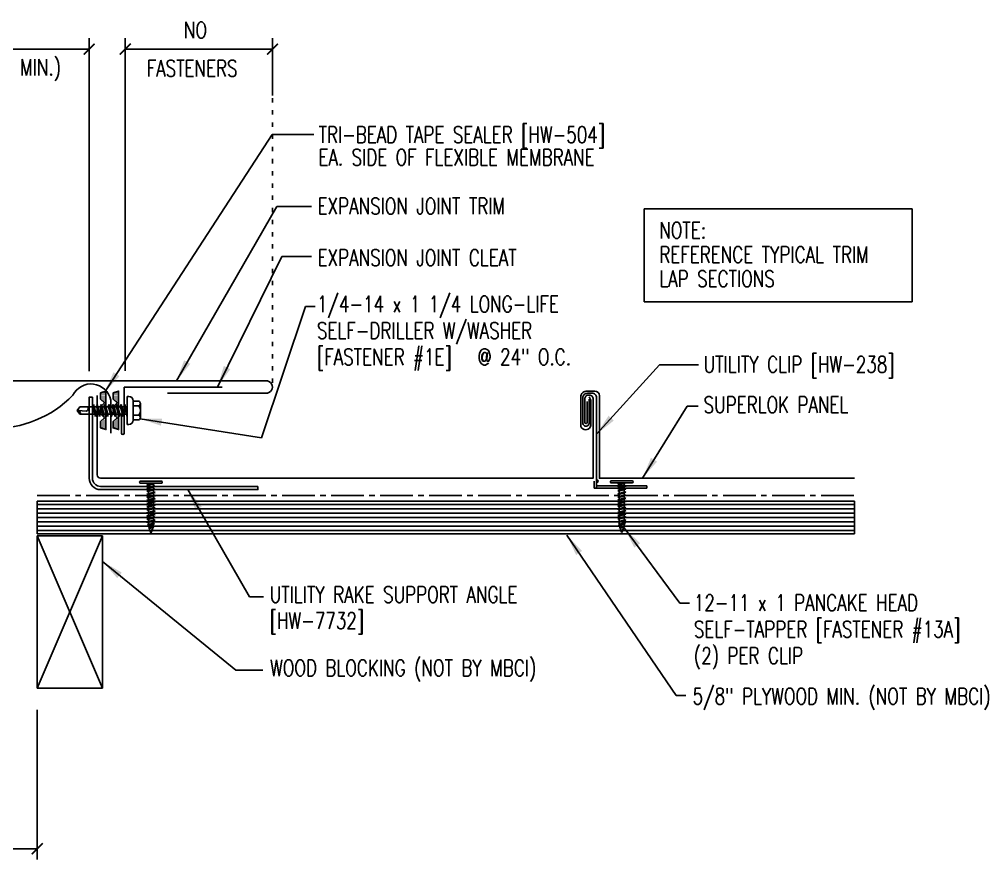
# Model space of a CAD drawing. Header units: inches. Extents: x 2.9 to 43.9, y 17.1 to 36.4.
# Drawn here: x 21.69 to 43.95, y 17.11 to 36.41 of the extents above; entities that cross this region are included whole.
import ezdxf

# ---------------------------------------------------------------- set-up
doc = ezdxf.new("R2010")
doc.units = ezdxf.units.IN
doc.header["$MEASUREMENT"] = 0
doc.linetypes.add('ACAD_ISO07W100', pattern=[3, 0, -3])
doc.linetypes.add('CENTER2', pattern=[1.125, 0.75, -0.125, 0.125, -0.125])
for name, color, linetype in [('BARRIER', 253, 'CENTER2'), ('clip', 5, 'Continuous'), ('DIM', 2, 'Continuous'), ('FASTENER', 9, 'Continuous'), ('MEMBRANE', 7, 'Continuous'), ('PANEL', 11, 'Continuous'), ('STLA', 10, 'Continuous'), ('TAPE', 8, 'Continuous'), ('TEXT', 2, 'Continuous'), ('TRIM', 6, 'Continuous'), ('WOOD', 3, 'Continuous')]:
    doc.layers.add(name, color=color, linetype=linetype)
doc.styles.add('TEXT1', font='ROMANS.shx', dxfattribs={"width": 0.75, "height": 0.375})
doc.dimstyles.new('DETAIL$0', dxfattribs={"dimscale": 4, "dimtxt": 0.375, "dimasz": 0.0625, "dimexe": 0.0625, "dimexo": 0.125, "dimgap": 0.0625, "dimtad": 1, "dimdec": 4, "dimzin": 3, "dimdsep": 46, "dimlunit": 4, "dimtxsty": 'TEXT1', "dimblk": 'ARCHTICK', "dimcen": 0.0625, "dimclrd": 7, "dimclre": 7, "dimclrt": 2, "dimadec": 0, "dimazin": 0, "dimtfac": 0.59375, "dimtdec": 4, "dimtmove": 0, "dimatfit": 3, "dimfxl": 0, "dimfrac": 2, "dimtolj": 1, "dimtzin": 3, "dimarcsym": 0})
doc.dimstyles.new('DETAIL$7', dxfattribs={"dimscale": 4, "dimtxt": 0.375, "dimasz": 0.125, "dimexe": 0.0625, "dimexo": 0.125, "dimgap": 0.0625, "dimtad": 1, "dimdec": 4, "dimzin": 3, "dimdsep": 46, "dimlunit": 4, "dimtxsty": 'TEXT1', "dimblk": 'ARCHTICK', "dimcen": 0.0625, "dimclrd": 7, "dimclre": 7, "dimclrt": 2, "dimadec": 0, "dimazin": 0, "dimtfac": 0.59375, "dimtdec": 4, "dimtmove": 2, "dimatfit": 3, "dimfxl": 0, "dimfrac": 2, "dimtolj": 1, "dimtzin": 3, "dimarcsym": 0})

# ---------------------------------------------------------------- blocks, each defined once
blk = doc.blocks.new('_ArchTick')
at = {"color": 0, "linetype": 'ByBlock', "const_width": 0.15}
blk.add_lwpolyline([(-0.5, -0.5), (0.5, 0.5)], dxfattribs=at)
blk = doc.blocks.new('*D11')
at = {"layer": 'DEFPOINTS', "color": 0}
for p in [(20.099, 21.048), (22.099, 21.048), (22.099, 17.357)]:
    blk.add_point(p, dxfattribs=at)
at = {"layer": 'DIM', "color": 7, "lineweight": -2}
for p, q in [((20.099, 20.548), (20.099, 17.107)), ((22.099, 20.548), (22.099, 17.107)), ((20.099, 17.357), (22.099, 17.357))]:
    blk.add_line(p, q, dxfattribs=at)
at = {"layer": 'DIM', "color": 7, "lineweight": -2, "xscale": 0.25, "yscale": 0.25, "zscale": 0.25, "rotation": 180}
blk.add_blockref('_ArchTick', (20.099, 17.357), dxfattribs=at)
at = {"layer": 'DIM', "color": 7, "lineweight": -2, "xscale": 0.25, "yscale": 0.25, "zscale": 0.25}
blk.add_blockref('_ArchTick', (22.099, 17.357), dxfattribs=at)
at = {"layer": 'DIM', "color": 2, "insert": (21.099, 17.795), "char_height": 0.375, "attachment_point": 5, "style": 'TEXT1'}
blk.add_mtext('\\A1;DIM.', dxfattribs=at)
blk = doc.blocks.new('*X2')
at = {"color": 0}
for p, q in [((-0.434, 0.135), (-0.434, 0.135)), ((-0.434, 0.123), (-0.434, 0.123)), ((-0.422, 0.141), (-0.422, 0.141)), ((-0.422, 0.129), (-0.422, 0.129)), ((-0.422, 0.117), (-0.422, 0.117)), ((-0.422, 0.105), (-0.422, 0.105)), ((-0.422, 0.094), (-0.422, 0.094)), ((-0.422, 0.082), (-0.422, 0.082)), ((-0.41, 0.135), (-0.41, 0.135)), ((-0.41, 0.123), (-0.41, 0.123)), ((-0.41, 0.111), (-0.41, 0.111)), ((-0.41, 0.1), (-0.41, 0.1)), ((-0.41, 0.088), (-0.41, 0.088)), ((-0.41, 0.076), (-0.41, 0.076)), ((-0.41, 0.064), (-0.41, 0.064)), ((-0.41, 0.053), (-0.41, 0.053)), ((-0.41, 0.041), (-0.41, 0.041)), ((-0.398, 0.141), (-0.398, 0.141)), ((-0.398, 0.129), (-0.398, 0.129)), ((-0.398, 0.117), (-0.398, 0.117)), ((-0.398, 0.105), (-0.398, 0.105)), ((-0.398, 0.094), (-0.398, 0.094)), ((-0.398, 0.082), (-0.398, 0.082)), ((-0.398, 0.07), (-0.398, 0.07)), ((-0.398, 0.059), (-0.398, 0.059)), ((-0.398, 0.047), (-0.398, 0.047)), ((-0.398, 0.035), (-0.398, 0.035)), ((-0.398, 0.023), (-0.398, 0.023)), ((-0.387, 0.135), (-0.387, 0.135)), ((-0.387, 0.123), (-0.387, 0.123)), ((-0.387, 0.111), (-0.387, 0.111)), ((-0.387, 0.1), (-0.387, 0.1)), ((-0.387, 0.088), (-0.387, 0.088)), ((-0.387, 0.076), (-0.387, 0.076)), ((-0.387, 0.064), (-0.387, 0.064)), ((-0.387, 0.053), (-0.387, 0.053)), ((-0.387, 0.041), (-0.387, 0.041)), ((-0.387, 0.029), (-0.387, 0.029)), ((-0.375, 0.141), (-0.375, 0.141)), ((-0.375, 0.129), (-0.375, 0.129)), ((-0.375, 0.117), (-0.375, 0.117)), ((-0.375, 0.105), (-0.375, 0.105)), ((-0.375, 0.094), (-0.375, 0.094)), ((-0.375, 0.082), (-0.375, 0.082)), ((-0.375, 0.07), (-0.375, 0.07)), ((-0.375, 0.059), (-0.375, 0.059)), ((-0.375, 0.047), (-0.375, 0.047)), ((-0.375, 0.035), (-0.375, 0.035)), ((-0.375, 0.023), (-0.375, 0.023)), ((-0.363, 0.135), (-0.363, 0.135)), ((-0.363, 0.123), (-0.363, 0.123)), ((-0.363, 0.111), (-0.363, 0.111)), ((-0.363, 0.1), (-0.363, 0.1)), ((-0.363, 0.088), (-0.363, 0.088)), ((-0.363, 0.076), (-0.363, 0.076)), ((-0.363, 0.064), (-0.363, 0.064)), ((-0.363, 0.053), (-0.363, 0.053)), ((-0.363, 0.041), (-0.363, 0.041)), ((-0.363, 0.029), (-0.363, 0.029)), ((-0.352, 0.141), (-0.352, 0.141)), ((-0.352, 0.129), (-0.352, 0.129)), ((-0.352, 0.117), (-0.352, 0.117)), ((-0.352, 0.105), (-0.352, 0.105)), ((-0.352, 0.094), (-0.352, 0.094)), ((-0.352, 0.082), (-0.352, 0.082)), ((-0.352, 0.07), (-0.352, 0.07)), ((-0.352, 0.059), (-0.352, 0.059)), ((-0.352, 0.047), (-0.352, 0.047)), ((-0.352, 0.035), (-0.352, 0.035)), ((-0.352, 0.023), (-0.352, 0.023)), ((-0.34, 0.135), (-0.34, 0.135)), ((-0.34, 0.123), (-0.34, 0.123)), ((-0.34, 0.111), (-0.34, 0.111)), ((-0.34, 0.1), (-0.34, 0.1)), ((-0.34, 0.088), (-0.34, 0.088)), ((-0.34, 0.076), (-0.34, 0.076)), ((-0.34, 0.064), (-0.34, 0.064)), ((-0.34, 0.053), (-0.34, 0.053)), ((-0.34, 0.041), (-0.34, 0.041)), ((-0.34, 0.029), (-0.34, 0.029)), ((-0.328, 0.141), (-0.328, 0.141)), ((-0.328, 0.129), (-0.328, 0.129)), ((-0.328, 0.117), (-0.328, 0.117)), ((-0.328, 0.105), (-0.328, 0.105)), ((-0.328, 0.094), (-0.328, 0.094)), ((-0.328, 0.082), (-0.328, 0.082)), ((-0.328, 0.07), (-0.328, 0.07)), ((-0.328, 0.059), (-0.328, 0.059)), ((-0.328, 0.047), (-0.328, 0.047)), ((-0.328, 0.035), (-0.328, 0.035)), ((-0.328, 0.023), (-0.328, 0.023)), ((-0.316, 0.135), (-0.316, 0.135)), ((-0.316, 0.123), (-0.316, 0.123)), ((-0.316, 0.111), (-0.316, 0.111)), ((-0.316, 0.1), (-0.316, 0.1)), ((-0.316, 0.088), (-0.316, 0.088)), ((-0.316, 0.076), (-0.316, 0.076)), ((-0.316, 0.064), (-0.316, 0.064)), ((-0.316, 0.053), (-0.316, 0.053)), ((-0.316, 0.041), (-0.316, 0.041)), ((-0.316, 0.029), (-0.316, 0.029)), ((-0.305, 0.141), (-0.305, 0.141)), ((-0.305, 0.129), (-0.305, 0.129)), ((-0.305, 0.117), (-0.305, 0.117)), ((-0.305, 0.105), (-0.305, 0.105)), ((-0.305, 0.094), (-0.305, 0.094)), ((-0.305, 0.082), (-0.305, 0.082)), ((-0.305, 0.07), (-0.305, 0.07)), ((-0.305, 0.059), (-0.305, 0.059)), ((-0.305, 0.047), (-0.305, 0.047)), ((-0.305, 0.035), (-0.305, 0.035)), ((-0.305, 0.023), (-0.305, 0.023)), ((-0.293, 0.135), (-0.293, 0.135)), ((-0.293, 0.123), (-0.293, 0.123)), ((-0.293, 0.111), (-0.293, 0.111)), ((-0.293, 0.1), (-0.293, 0.1)), ((-0.293, 0.088), (-0.293, 0.088)), ((-0.293, 0.076), (-0.293, 0.076)), ((-0.293, 0.064), (-0.293, 0.064)), ((-0.293, 0.053), (-0.293, 0.053)), ((-0.293, 0.041), (-0.293, 0.041)), ((-0.293, 0.029), (-0.293, 0.029)), ((-0.281, 0.141), (-0.281, 0.141)), ((-0.281, 0.129), (-0.281, 0.129)), ((-0.281, 0.117), (-0.281, 0.117)), ((-0.281, 0.105), (-0.281, 0.105)), ((-0.281, 0.094), (-0.281, 0.094)), ((-0.281, 0.082), (-0.281, 0.082)), ((-0.281, 0.07), (-0.281, 0.07)), ((-0.281, 0.059), (-0.281, 0.059)), ((-0.281, 0.047), (-0.281, 0.047)), ((-0.281, 0.035), (-0.281, 0.035)), ((-0.281, 0.023), (-0.281, 0.023)), ((-0.27, 0.135), (-0.27, 0.135)), ((-0.27, 0.123), (-0.27, 0.123)), ((-0.27, 0.111), (-0.27, 0.111)), ((-0.27, 0.1), (-0.27, 0.1)), ((-0.27, 0.088), (-0.27, 0.088)), ((-0.27, 0.076), (-0.27, 0.076)), ((-0.27, 0.064), (-0.27, 0.064)), ((-0.27, 0.053), (-0.27, 0.053)), ((-0.27, 0.041), (-0.27, 0.041)), ((-0.27, 0.029), (-0.27, 0.029)), ((-0.258, 0.141), (-0.258, 0.141)), ((-0.258, 0.129), (-0.258, 0.129)), ((-0.258, 0.117), (-0.258, 0.117)), ((-0.258, 0.105), (-0.258, 0.105)), ((-0.258, 0.094), (-0.258, 0.094)), ((-0.258, 0.082), (-0.258, 0.082)), ((-0.258, 0.07), (-0.258, 0.07)), ((-0.258, 0.059), (-0.258, 0.059)), ((-0.258, 0.047), (-0.258, 0.047)), ((-0.258, 0.035), (-0.258, 0.035)), ((-0.258, 0.023), (-0.258, 0.023)), ((-0.246, 0.135), (-0.246, 0.135)), ((-0.246, 0.123), (-0.246, 0.123)), ((-0.246, 0.111), (-0.246, 0.111)), ((-0.246, 0.1), (-0.246, 0.1)), ((-0.246, 0.088), (-0.246, 0.088)), ((-0.246, 0.076), (-0.246, 0.076)), ((-0.246, 0.064), (-0.246, 0.064)), ((-0.246, 0.053), (-0.246, 0.053)), ((-0.246, 0.041), (-0.246, 0.041)), ((-0.234, 0.141), (-0.234, 0.141)), ((-0.234, 0.129), (-0.234, 0.129)), ((-0.234, 0.117), (-0.234, 0.117)), ((-0.234, 0.105), (-0.234, 0.105)), ((-0.234, 0.094), (-0.234, 0.094)), ((-0.234, 0.082), (-0.234, 0.082)), ((-0.234, 0.07), (-0.234, 0.07)), ((-0.234, 0.059), (-0.234, 0.059)), ((-0.234, 0.047), (-0.234, 0.047)), ((-0.223, 0.135), (-0.223, 0.135)), ((-0.223, 0.123), (-0.223, 0.123)), ((-0.223, 0.111), (-0.223, 0.111)), ((-0.223, 0.1), (-0.223, 0.1)), ((-0.223, 0.088), (-0.223, 0.088)), ((-0.223, 0.076), (-0.223, 0.076)), ((-0.223, 0.064), (-0.223, 0.064)), ((-0.211, 0.141), (-0.211, 0.141)), ((-0.211, 0.129), (-0.211, 0.129)), ((-0.211, 0.117), (-0.211, 0.117)), ((-0.211, 0.105), (-0.211, 0.105)), ((-0.211, 0.094), (-0.211, 0.094)), ((-0.211, 0.082), (-0.211, 0.082)), ((-0.211, 0.07), (-0.211, 0.07)), ((-0.199, 0.135), (-0.199, 0.135)), ((-0.199, 0.123), (-0.199, 0.123)), ((-0.199, 0.111), (-0.199, 0.111)), ((-0.199, 0.1), (-0.199, 0.1)), ((-0.199, 0.088), (-0.199, 0.088)), ((-0.188, 0.141), (-0.188, 0.141)), ((-0.188, 0.129), (-0.188, 0.129)), ((-0.188, 0.117), (-0.188, 0.117)), ((-0.188, 0.105), (-0.188, 0.105)), ((-0.188, 0.094), (-0.188, 0.094)), ((-0.176, 0.135), (-0.176, 0.135)), ((-0.176, 0.123), (-0.176, 0.123)), ((-0.176, 0.111), (-0.176, 0.111)), ((-0.164, 0.141), (-0.164, 0.141)), ((-0.164, 0.129), (-0.164, 0.129)), ((-0.164, 0.117), (-0.164, 0.117)), ((-0.164, 0.105), (-0.164, 0.105)), ((-0.152, 0.135), (-0.152, 0.135)), ((-0.152, 0.123), (-0.152, 0.123)), ((-0.152, 0.111), (-0.152, 0.111)), ((-0.152, 0.1), (-0.152, 0.1)), ((-0.141, 0.141), (-0.141, 0.141)), ((-0.141, 0.129), (-0.141, 0.129)), ((-0.141, 0.117), (-0.141, 0.117)), ((-0.141, 0.105), (-0.141, 0.105)), ((-0.141, 0.094), (-0.141, 0.094)), ((-0.141, 0.082), (-0.141, 0.082)), ((-0.129, 0.135), (-0.129, 0.135)), ((-0.129, 0.123), (-0.129, 0.123)), ((-0.129, 0.111), (-0.129, 0.111)), ((-0.129, 0.1), (-0.129, 0.1)), ((-0.129, 0.088), (-0.129, 0.088)), ((-0.129, 0.076), (-0.129, 0.076)), ((-0.117, 0.141), (-0.117, 0.141)), ((-0.117, 0.129), (-0.117, 0.129)), ((-0.117, 0.117), (-0.117, 0.117)), ((-0.117, 0.105), (-0.117, 0.105)), ((-0.117, 0.094), (-0.117, 0.094)), ((-0.117, 0.082), (-0.117, 0.082)), ((-0.117, 0.07), (-0.117, 0.07)), ((-0.117, 0.059), (-0.117, 0.059)), ((-0.105, 0.135), (-0.105, 0.135)), ((-0.105, 0.123), (-0.105, 0.123)), ((-0.105, 0.111), (-0.105, 0.111)), ((-0.105, 0.1), (-0.105, 0.1)), ((-0.105, 0.088), (-0.105, 0.088)), ((-0.105, 0.076), (-0.105, 0.076)), ((-0.105, 0.064), (-0.105, 0.064)), ((-0.105, 0.053), (-0.105, 0.053)), ((-0.094, 0.141), (-0.094, 0.141)), ((-0.094, 0.129), (-0.094, 0.129)), ((-0.094, 0.117), (-0.094, 0.117)), ((-0.094, 0.105), (-0.094, 0.105)), ((-0.094, 0.094), (-0.094, 0.094)), ((-0.094, 0.082), (-0.094, 0.082)), ((-0.094, 0.07), (-0.094, 0.07)), ((-0.094, 0.059), (-0.094, 0.059)), ((-0.094, 0.047), (-0.094, 0.047)), ((-0.094, 0.035), (-0.094, 0.035)), ((-0.082, 0.135), (-0.082, 0.135)), ((-0.082, 0.123), (-0.082, 0.123)), ((-0.082, 0.111), (-0.082, 0.111)), ((-0.082, 0.1), (-0.082, 0.1)), ((-0.082, 0.088), (-0.082, 0.088)), ((-0.082, 0.076), (-0.082, 0.076)), ((-0.082, 0.064), (-0.082, 0.064)), ((-0.082, 0.053), (-0.082, 0.053)), ((-0.082, 0.041), (-0.082, 0.041)), ((-0.082, 0.029), (-0.082, 0.029)), ((-0.07, 0.141), (-0.07, 0.141)), ((-0.07, 0.129), (-0.07, 0.129)), ((-0.07, 0.117), (-0.07, 0.117)), ((-0.07, 0.105), (-0.07, 0.105)), ((-0.07, 0.094), (-0.07, 0.094)), ((-0.07, 0.082), (-0.07, 0.082)), ((-0.07, 0.07), (-0.07, 0.07)), ((-0.07, 0.059), (-0.07, 0.059)), ((-0.07, 0.047), (-0.07, 0.047)), ((-0.07, 0.035), (-0.07, 0.035)), ((-0.07, 0.023), (-0.07, 0.023)), ((-0.059, 0.135), (-0.059, 0.135)), ((-0.059, 0.123), (-0.059, 0.123)), ((-0.059, 0.111), (-0.059, 0.111)), ((-0.059, 0.1), (-0.059, 0.1)), ((-0.059, 0.088), (-0.059, 0.088)), ((-0.059, 0.076), (-0.059, 0.076)), ((-0.059, 0.064), (-0.059, 0.064)), ((-0.059, 0.053), (-0.059, 0.053)), ((-0.059, 0.041), (-0.059, 0.041)), ((-0.059, 0.029), (-0.059, 0.029)), ((-0.047, 0.141), (-0.047, 0.141)), ((-0.047, 0.129), (-0.047, 0.129)), ((-0.047, 0.117), (-0.047, 0.117)), ((-0.047, 0.105), (-0.047, 0.105)), ((-0.047, 0.094), (-0.047, 0.094)), ((-0.047, 0.082), (-0.047, 0.082)), ((-0.047, 0.07), (-0.047, 0.07)), ((-0.047, 0.059), (-0.047, 0.059)), ((-0.047, 0.047), (-0.047, 0.047)), ((-0.047, 0.035), (-0.047, 0.035)), ((-0.047, 0.023), (-0.047, 0.023)), ((-0.035, 0.135), (-0.035, 0.135)), ((-0.035, 0.123), (-0.035, 0.123)), ((-0.035, 0.111), (-0.035, 0.111)), ((-0.035, 0.1), (-0.035, 0.1)), ((-0.035, 0.088), (-0.035, 0.088)), ((-0.035, 0.076), (-0.035, 0.076)), ((-0.035, 0.064), (-0.035, 0.064)), ((-0.035, 0.053), (-0.035, 0.053)), ((-0.035, 0.041), (-0.035, 0.041)), ((-0.035, 0.029), (-0.035, 0.029)), ((-0.023, 0.141), (-0.023, 0.141)), ((-0.023, 0.129), (-0.023, 0.129)), ((-0.023, 0.117), (-0.023, 0.117)), ((-0.023, 0.105), (-0.023, 0.105)), ((-0.023, 0.094), (-0.023, 0.094)), ((-0.023, 0.082), (-0.023, 0.082)), ((-0.023, 0.07), (-0.023, 0.07)), ((-0.023, 0.059), (-0.023, 0.059)), ((-0.023, 0.047), (-0.023, 0.047)), ((-0.023, 0.035), (-0.023, 0.035)), ((-0.023, 0.023), (-0.023, 0.023)), ((-0.012, 0.135), (-0.012, 0.135)), ((-0.012, 0.123), (-0.012, 0.123)), ((-0.012, 0.111), (-0.012, 0.111)), ((-0.012, 0.1), (-0.012, 0.1)), ((-0.012, 0.088), (-0.012, 0.088)), ((-0.012, 0.076), (-0.012, 0.076)), ((-0.012, 0.064), (-0.012, 0.064)), ((-0.012, 0.053), (-0.012, 0.053)), ((-0.012, 0.041), (-0.012, 0.041)), ((-0.012, 0.029), (-0.012, 0.029)), ((0, 0.141), (0, 0.141)), ((0, 0.129), (0, 0.129)), ((0, 0.117), (0, 0.117)), ((0, 0.105), (0, 0.105)), ((0, 0.094), (0, 0.094)), ((0, 0.082), (0, 0.082)), ((0, 0.07), (0, 0.07)), ((0, 0.059), (0, 0.059)), ((0, 0.047), (0, 0.047)), ((0, 0.035), (0, 0.035)), ((0, 0.023), (0, 0.023)), ((0.012, 0.135), (0.012, 0.135)), ((0.012, 0.123), (0.012, 0.123)), ((0.012, 0.111), (0.012, 0.111)), ((0.012, 0.1), (0.012, 0.1)), ((0.012, 0.088), (0.012, 0.088)), ((0.012, 0.076), (0.012, 0.076)), ((0.012, 0.064), (0.012, 0.064)), ((0.012, 0.053), (0.012, 0.053)), ((0.012, 0.041), (0.012, 0.041)), ((0.012, 0.029), (0.012, 0.029)), ((0.023, 0.141), (0.023, 0.141)), ((0.023, 0.129), (0.023, 0.129)), ((0.023, 0.117), (0.023, 0.117)), ((0.023, 0.105), (0.023, 0.105)), ((0.023, 0.094), (0.023, 0.094)), ((0.023, 0.082), (0.023, 0.082)), ((0.023, 0.07), (0.023, 0.07)), ((0.023, 0.059), (0.023, 0.059)), ((0.023, 0.047), (0.023, 0.047)), ((0.023, 0.035), (0.023, 0.035)), ((0.023, 0.023), (0.023, 0.023)), ((0.035, 0.135), (0.035, 0.135)), ((0.035, 0.123), (0.035, 0.123)), ((0.035, 0.111), (0.035, 0.111)), ((0.035, 0.1), (0.035, 0.1)), ((0.035, 0.088), (0.035, 0.088)), ((0.035, 0.076), (0.035, 0.076)), ((0.035, 0.064), (0.035, 0.064)), ((0.035, 0.053), (0.035, 0.053)), ((0.035, 0.041), (0.035, 0.041)), ((0.035, 0.029), (0.035, 0.029)), ((0.047, 0.141), (0.047, 0.141)), ((0.047, 0.129), (0.047, 0.129)), ((0.047, 0.117), (0.047, 0.117)), ((0.047, 0.105), (0.047, 0.105)), ((0.047, 0.094), (0.047, 0.094)), ((0.047, 0.082), (0.047, 0.082)), ((0.047, 0.07), (0.047, 0.07)), ((0.047, 0.059), (0.047, 0.059)), ((0.047, 0.047), (0.047, 0.047)), ((0.047, 0.035), (0.047, 0.035)), ((0.047, 0.023), (0.047, 0.023)), ((0.059, 0.135), (0.059, 0.135)), ((0.059, 0.123), (0.059, 0.123)), ((0.059, 0.111), (0.059, 0.111)), ((0.059, 0.1), (0.059, 0.1)), ((0.059, 0.088), (0.059, 0.088)), ((0.059, 0.076), (0.059, 0.076)), ((0.059, 0.064), (0.059, 0.064)), ((0.059, 0.053), (0.059, 0.053)), ((0.059, 0.041), (0.059, 0.041)), ((0.059, 0.029), (0.059, 0.029)), ((0.07, 0.141), (0.07, 0.141)), ((0.07, 0.129), (0.07, 0.129)), ((0.07, 0.117), (0.07, 0.117)), ((0.07, 0.105), (0.07, 0.105)), ((0.07, 0.094), (0.07, 0.094)), ((0.07, 0.082), (0.07, 0.082)), ((0.07, 0.07), (0.07, 0.07)), ((0.07, 0.059), (0.07, 0.059)), ((0.07, 0.047), (0.07, 0.047)), ((0.07, 0.035), (0.07, 0.035)), ((0.07, 0.023), (0.07, 0.023)), ((0.082, 0.135), (0.082, 0.135)), ((0.082, 0.123), (0.082, 0.123)), ((0.082, 0.111), (0.082, 0.111)), ((0.082, 0.1), (0.082, 0.1)), ((0.082, 0.088), (0.082, 0.088)), ((0.082, 0.076), (0.082, 0.076)), ((0.082, 0.064), (0.082, 0.064)), ((0.082, 0.053), (0.082, 0.053)), ((0.082, 0.041), (0.082, 0.041)), ((0.082, 0.029), (0.082, 0.029)), ((0.094, 0.141), (0.094, 0.141)), ((0.094, 0.129), (0.094, 0.129)), ((0.094, 0.117), (0.094, 0.117)), ((0.094, 0.105), (0.094, 0.105)), ((0.094, 0.094), (0.094, 0.094)), ((0.094, 0.082), (0.094, 0.082)), ((0.094, 0.07), (0.094, 0.07)), ((0.094, 0.059), (0.094, 0.059)), ((0.094, 0.047), (0.094, 0.047)), ((0.094, 0.035), (0.094, 0.035)), ((0.105, 0.135), (0.105, 0.135)), ((0.105, 0.123), (0.105, 0.123)), ((0.105, 0.111), (0.105, 0.111)), ((0.105, 0.1), (0.105, 0.1)), ((0.105, 0.088), (0.105, 0.088)), ((0.105, 0.076), (0.105, 0.076)), ((0.105, 0.064), (0.105, 0.064)), ((0.105, 0.053), (0.105, 0.053)), ((0.117, 0.141), (0.117, 0.141)), ((0.117, 0.129), (0.117, 0.129)), ((0.117, 0.117), (0.117, 0.117)), ((0.117, 0.105), (0.117, 0.105)), ((0.117, 0.094), (0.117, 0.094)), ((0.117, 0.082), (0.117, 0.082)), ((0.117, 0.07), (0.117, 0.07)), ((0.117, 0.059), (0.117, 0.059)), ((0.129, 0.135), (0.129, 0.135)), ((0.129, 0.123), (0.129, 0.123)), ((0.129, 0.111), (0.129, 0.111)), ((0.129, 0.1), (0.129, 0.1)), ((0.129, 0.088), (0.129, 0.088)), ((0.129, 0.076), (0.129, 0.076)), ((0.141, 0.141), (0.141, 0.141)), ((0.141, 0.129), (0.141, 0.129)), ((0.141, 0.117), (0.141, 0.117)), ((0.141, 0.105), (0.141, 0.105)), ((0.141, 0.094), (0.141, 0.094)), ((0.141, 0.082), (0.141, 0.082)), ((0.152, 0.135), (0.152, 0.135)), ((0.152, 0.123), (0.152, 0.123)), ((0.152, 0.111), (0.152, 0.111)), ((0.152, 0.1), (0.152, 0.1)), ((0.164, 0.141), (0.164, 0.141)), ((0.164, 0.129), (0.164, 0.129)), ((0.164, 0.117), (0.164, 0.117)), ((0.164, 0.105), (0.164, 0.105)), ((0.176, 0.135), (0.176, 0.135)), ((0.176, 0.123), (0.176, 0.123)), ((0.176, 0.111), (0.176, 0.111)), ((0.188, 0.141), (0.188, 0.141)), ((0.188, 0.129), (0.188, 0.129)), ((0.188, 0.117), (0.188, 0.117)), ((0.188, 0.105), (0.188, 0.105)), ((0.188, 0.094), (0.188, 0.094)), ((0.199, 0.135), (0.199, 0.135)), ((0.199, 0.123), (0.199, 0.123)), ((0.199, 0.111), (0.199, 0.111)), ((0.199, 0.1), (0.199, 0.1)), ((0.199, 0.088), (0.199, 0.088)), ((0.211, 0.141), (0.211, 0.141)), ((0.211, 0.129), (0.211, 0.129)), ((0.211, 0.117), (0.211, 0.117)), ((0.211, 0.105), (0.211, 0.105)), ((0.211, 0.094), (0.211, 0.094)), ((0.211, 0.082), (0.211, 0.082)), ((0.211, 0.07), (0.211, 0.07)), ((0.223, 0.135), (0.223, 0.135)), ((0.223, 0.123), (0.223, 0.123)), ((0.223, 0.111), (0.223, 0.111)), ((0.223, 0.1), (0.223, 0.1)), ((0.223, 0.088), (0.223, 0.088)), ((0.223, 0.076), (0.223, 0.076)), ((0.223, 0.064), (0.223, 0.064)), ((0.234, 0.141), (0.234, 0.141)), ((0.234, 0.129), (0.234, 0.129)), ((0.234, 0.117), (0.234, 0.117)), ((0.234, 0.105), (0.234, 0.105)), ((0.234, 0.094), (0.234, 0.094)), ((0.234, 0.082), (0.234, 0.082)), ((0.234, 0.07), (0.234, 0.07)), ((0.234, 0.059), (0.234, 0.059)), ((0.234, 0.047), (0.234, 0.047)), ((0.246, 0.135), (0.246, 0.135)), ((0.246, 0.123), (0.246, 0.123)), ((0.246, 0.111), (0.246, 0.111)), ((0.246, 0.1), (0.246, 0.1)), ((0.246, 0.088), (0.246, 0.088)), ((0.246, 0.076), (0.246, 0.076)), ((0.246, 0.064), (0.246, 0.064)), ((0.246, 0.053), (0.246, 0.053)), ((0.246, 0.041), (0.246, 0.041)), ((0.258, 0.141), (0.258, 0.141)), ((0.258, 0.129), (0.258, 0.129)), ((0.258, 0.117), (0.258, 0.117)), ((0.258, 0.105), (0.258, 0.105)), ((0.258, 0.094), (0.258, 0.094)), ((0.258, 0.082), (0.258, 0.082)), ((0.258, 0.07), (0.258, 0.07)), ((0.258, 0.059), (0.258, 0.059)), ((0.258, 0.047), (0.258, 0.047)), ((0.258, 0.035), (0.258, 0.035)), ((0.258, 0.023), (0.258, 0.023)), ((0.27, 0.135), (0.27, 0.135)), ((0.27, 0.123), (0.27, 0.123)), ((0.27, 0.111), (0.27, 0.111)), ((0.27, 0.1), (0.27, 0.1)), ((0.27, 0.088), (0.27, 0.088)), ((0.27, 0.076), (0.27, 0.076)), ((0.27, 0.064), (0.27, 0.064)), ((0.27, 0.053), (0.27, 0.053)), ((0.27, 0.041), (0.27, 0.041)), ((0.27, 0.029), (0.27, 0.029)), ((0.281, 0.141), (0.281, 0.141)), ((0.281, 0.129), (0.281, 0.129)), ((0.281, 0.117), (0.281, 0.117)), ((0.281, 0.105), (0.281, 0.105)), ((0.281, 0.094), (0.281, 0.094)), ((0.281, 0.082), (0.281, 0.082)), ((0.281, 0.07), (0.281, 0.07)), ((0.281, 0.059), (0.281, 0.059)), ((0.281, 0.047), (0.281, 0.047)), ((0.281, 0.035), (0.281, 0.035)), ((0.281, 0.023), (0.281, 0.023)), ((0.293, 0.135), (0.293, 0.135)), ((0.293, 0.123), (0.293, 0.123)), ((0.293, 0.111), (0.293, 0.111)), ((0.293, 0.1), (0.293, 0.1)), ((0.293, 0.088), (0.293, 0.088)), ((0.293, 0.076), (0.293, 0.076)), ((0.293, 0.064), (0.293, 0.064)), ((0.293, 0.053), (0.293, 0.053)), ((0.293, 0.041), (0.293, 0.041)), ((0.293, 0.029), (0.293, 0.029)), ((0.305, 0.141), (0.305, 0.141)), ((0.305, 0.129), (0.305, 0.129)), ((0.305, 0.117), (0.305, 0.117)), ((0.305, 0.105), (0.305, 0.105)), ((0.305, 0.094), (0.305, 0.094)), ((0.305, 0.082), (0.305, 0.082)), ((0.305, 0.07), (0.305, 0.07)), ((0.305, 0.059), (0.305, 0.059)), ((0.305, 0.047), (0.305, 0.047)), ((0.305, 0.035), (0.305, 0.035)), ((0.305, 0.023), (0.305, 0.023)), ((0.316, 0.135), (0.316, 0.135)), ((0.316, 0.123), (0.316, 0.123)), ((0.316, 0.111), (0.316, 0.111)), ((0.316, 0.1), (0.316, 0.1)), ((0.316, 0.088), (0.316, 0.088)), ((0.316, 0.076), (0.316, 0.076)), ((0.316, 0.064), (0.316, 0.064)), ((0.316, 0.053), (0.316, 0.053)), ((0.316, 0.041), (0.316, 0.041)), ((0.316, 0.029), (0.316, 0.029)), ((0.328, 0.141), (0.328, 0.141)), ((0.328, 0.129), (0.328, 0.129)), ((0.328, 0.117), (0.328, 0.117)), ((0.328, 0.105), (0.328, 0.105)), ((0.328, 0.094), (0.328, 0.094)), ((0.328, 0.082), (0.328, 0.082)), ((0.328, 0.07), (0.328, 0.07)), ((0.328, 0.059), (0.328, 0.059)), ((0.328, 0.047), (0.328, 0.047)), ((0.328, 0.035), (0.328, 0.035)), ((0.328, 0.023), (0.328, 0.023)), ((0.34, 0.135), (0.34, 0.135)), ((0.34, 0.123), (0.34, 0.123)), ((0.34, 0.111), (0.34, 0.111)), ((0.34, 0.1), (0.34, 0.1)), ((0.34, 0.088), (0.34, 0.088)), ((0.34, 0.076), (0.34, 0.076)), ((0.34, 0.064), (0.34, 0.064)), ((0.34, 0.053), (0.34, 0.053)), ((0.34, 0.041), (0.34, 0.041)), ((0.34, 0.029), (0.34, 0.029)), ((0.352, 0.141), (0.352, 0.141)), ((0.352, 0.129), (0.352, 0.129)), ((0.352, 0.117), (0.352, 0.117)), ((0.352, 0.105), (0.352, 0.105)), ((0.352, 0.094), (0.352, 0.094)), ((0.352, 0.082), (0.352, 0.082)), ((0.352, 0.07), (0.352, 0.07)), ((0.352, 0.059), (0.352, 0.059)), ((0.352, 0.047), (0.352, 0.047)), ((0.352, 0.035), (0.352, 0.035)), ((0.352, 0.023), (0.352, 0.023)), ((0.363, 0.135), (0.363, 0.135)), ((0.363, 0.123), (0.363, 0.123)), ((0.363, 0.111), (0.363, 0.111)), ((0.363, 0.1), (0.363, 0.1)), ((0.363, 0.088), (0.363, 0.088)), ((0.363, 0.076), (0.363, 0.076)), ((0.363, 0.064), (0.363, 0.064)), ((0.363, 0.053), (0.363, 0.053)), ((0.363, 0.041), (0.363, 0.041)), ((0.363, 0.029), (0.363, 0.029)), ((0.375, 0.141), (0.375, 0.141)), ((0.375, 0.129), (0.375, 0.129)), ((0.375, 0.117), (0.375, 0.117)), ((0.375, 0.105), (0.375, 0.105)), ((0.375, 0.094), (0.375, 0.094)), ((0.375, 0.082), (0.375, 0.082)), ((0.375, 0.07), (0.375, 0.07)), ((0.375, 0.059), (0.375, 0.059)), ((0.375, 0.047), (0.375, 0.047)), ((0.375, 0.035), (0.375, 0.035)), ((0.375, 0.023), (0.375, 0.023)), ((0.387, 0.135), (0.387, 0.135)), ((0.387, 0.123), (0.387, 0.123)), ((0.387, 0.111), (0.387, 0.111)), ((0.387, 0.1), (0.387, 0.1)), ((0.387, 0.088), (0.387, 0.088)), ((0.387, 0.076), (0.387, 0.076)), ((0.387, 0.064), (0.387, 0.064)), ((0.387, 0.053), (0.387, 0.053)), ((0.387, 0.041), (0.387, 0.041)), ((0.387, 0.029), (0.387, 0.029)), ((0.398, 0.141), (0.398, 0.141)), ((0.398, 0.129), (0.398, 0.129)), ((0.398, 0.117), (0.398, 0.117)), ((0.398, 0.105), (0.398, 0.105)), ((0.398, 0.094), (0.398, 0.094)), ((0.398, 0.082), (0.398, 0.082)), ((0.398, 0.07), (0.398, 0.07)), ((0.398, 0.059), (0.398, 0.059)), ((0.398, 0.047), (0.398, 0.047)), ((0.398, 0.035), (0.398, 0.035)), ((0.398, 0.023), (0.398, 0.023)), ((0.41, 0.135), (0.41, 0.135)), ((0.41, 0.123), (0.41, 0.123)), ((0.41, 0.111), (0.41, 0.111)), ((0.41, 0.1), (0.41, 0.1)), ((0.41, 0.088), (0.41, 0.088)), ((0.41, 0.076), (0.41, 0.076)), ((0.41, 0.064), (0.41, 0.064)), ((0.41, 0.053), (0.41, 0.053)), ((0.41, 0.041), (0.41, 0.041)), ((0.422, 0.141), (0.422, 0.141)), ((0.422, 0.129), (0.422, 0.129)), ((0.422, 0.117), (0.422, 0.117)), ((0.422, 0.105), (0.422, 0.105)), ((0.422, 0.094), (0.422, 0.094)), ((0.422, 0.082), (0.422, 0.082)), ((0.434, 0.135), (0.434, 0.135)), ((0.434, 0.123), (0.434, 0.123))]:
    blk.add_line(p, q, dxfattribs=at)
blk = doc.blocks.new('MB_DBTAP')
at = {"layer": 'TAPE', "color": 9}
blk.add_lwpolyline([(-0.403, 0.018), (-0.442, 0.141), (0.442, 0.141), (0.403, 0.018), (0.26, 0.018), (0.17, 0.109), (0.079, 0.018), (0, 0.018), (-0.079, 0.018), (-0.17, 0.109), (-0.26, 0.018)], close=True, dxfattribs=at)
at = {"layer": 'TAPE', "color": 251}
blk.add_blockref('*X2', (0, 0), dxfattribs=at)
blk = doc.blocks.new('MB_DW3')
at = {"layer": 'FASTENER'}
for p, q in [((-0.215, 0.305), (-0.215, 0.171)), ((-0.161, 0.337), (0.161, 0.337)), ((-0.107, 0.305), (-0.107, 0.171)), ((0.107, 0.305), (0.107, 0.171)), ((0.215, 0.305), (0.215, 0.171)), ((-0.324, 0.071), (-0.324, 0.037)), ((-0.324, 0.037), (0.324, 0.037)), ((-0.224, 0.171), (0.215, 0.171)), ((-0.139, -0.016), (0.046, 0.037)), ((-0.104, -0.036), (0.139, 0.033)), ((-0.086, 0.037), (0.086, 0.037)), ((-0.086, 0.037), (-0.086, -0.001)), ((0.086, 0.037), (0.133, 0.037)), ((0.086, 0.018), (0.086, -0.042)), ((0.139, 0.033), (0.133, 0.037)), ((0.324, 0.071), (0.324, 0.037)), ((-0.104, -0.036), (-0.139, -0.016)), ((-0.139, -0.107), (0.104, -0.038)), ((-0.104, -0.127), (-0.139, -0.107)), ((-0.139, -0.198), (0.104, -0.128)), ((-0.104, -0.218), (-0.139, -0.198)), ((-0.139, -0.289), (0.104, -0.219)), ((-0.104, -0.127), (0.139, -0.058)), ((-0.104, -0.218), (0.139, -0.149)), ((-0.086, -0.031), (-0.086, -0.092)), ((-0.086, -0.122), (-0.086, -0.183)), ((-0.086, -0.213), (-0.086, -0.274)), ((0.086, -0.073), (0.086, -0.133)), ((0.086, -0.164), (0.086, -0.224)), ((0.139, -0.058), (0.104, -0.038)), ((0.139, -0.149), (0.104, -0.128)), ((0.139, -0.239), (0.104, -0.219)), ((-0.104, -0.309), (-0.139, -0.289)), ((-0.139, -0.38), (0.104, -0.31)), ((-0.104, -0.4), (-0.139, -0.38)), ((-0.139, -0.47), (0.104, -0.401)), ((-0.104, -0.309), (0.139, -0.239)), ((-0.104, -0.4), (0.139, -0.33)), ((-0.104, -0.491), (0.139, -0.421)), ((-0.086, -0.304), (-0.086, -0.364)), ((-0.086, -0.395), (-0.086, -0.455)), ((0.086, -0.255), (0.086, -0.315)), ((0.086, -0.345), (0.086, -0.406)), ((0.086, -0.436), (0.086, -0.497)), ((0.139, -0.33), (0.104, -0.31)), ((0.139, -0.421), (0.104, -0.401)), ((-0.104, -0.491), (-0.139, -0.47)), ((-0.139, -0.561), (0.104, -0.492)), ((-0.104, -0.581), (-0.139, -0.561)), ((-0.139, -0.652), (0.104, -0.583)), ((-0.104, -0.672), (-0.139, -0.652)), ((-0.104, -0.581), (0.139, -0.512)), ((-0.104, -0.672), (0.139, -0.603)), ((-0.086, -0.486), (-0.086, -0.546)), ((-0.086, -0.577), (-0.086, -0.637)), ((-0.086, -0.667), (-0.086, -0.728)), ((0.086, -0.527), (0.086, -0.588)), ((0.086, -0.618), (0.086, -0.679)), ((0.139, -0.512), (0.104, -0.492)), ((0.139, -0.603), (0.104, -0.583)), ((-0.139, -0.743), (0.104, -0.674)), ((-0.104, -0.763), (-0.139, -0.743)), ((-0.104, -0.763), (0.139, -0.694)), ((-0.086, -0.758), (-0.086, -1.05)), ((0.086, -0.709), (0.086, -1.05)), ((0.139, -0.694), (0.104, -0.674)), ((0, -1.111), (-0.086, -1.05)), ((-0.002, -1.095), (0.014, -0.909)), ((0, -1.111), (0.086, -1.05))]:
    blk.add_line(p, q, dxfattribs=at)
for centre, radius, start, end in [((-0.161, 0.274), 0.0628, 29.8754, 150.1246), ((0, 0.141), 0.196, 56.9974, 123.0026), ((0.161, 0.274), 0.0628, 29.8754, 150.1246), ((-0.224, 0.071), 0.1, 90, 180), ((0.224, 0.071), 0.1, 0, 90), ((-0.046, -0.921), 0.0615, 11.1445, 130.906), ((0.054, -1.097), 0.0563, 55.4585, 194.8454)]:
    blk.add_arc(centre, radius, start, end, dxfattribs=at)
blk = doc.blocks.new('*D12')
at = {"layer": 'DEFPOINTS', "color": 0}
for p in [(23.29, 35.724), (18.908, 27.829), (23.29, 27.829)]:
    blk.add_point(p, dxfattribs=at)
at = {"layer": 'DIM', "color": 7, "lineweight": -2}
for p, q in [((18.908, 28.329), (18.908, 35.974)), ((23.29, 28.329), (23.29, 35.974)), ((18.908, 35.724), (23.29, 35.724))]:
    blk.add_line(p, q, dxfattribs=at)
at = {"layer": 'DIM', "color": 7, "lineweight": -2, "xscale": 0.25, "yscale": 0.25, "zscale": 0.25, "rotation": 180}
blk.add_blockref('_ArchTick', (18.908, 35.724), dxfattribs=at)
at = {"layer": 'DIM', "color": 7, "lineweight": -2, "xscale": 0.25, "yscale": 0.25, "zscale": 0.25}
blk.add_blockref('_ArchTick', (23.29, 35.724), dxfattribs=at)
at = {"layer": 'DIM', "color": 2, "insert": (21.099, 36.162), "char_height": 0.375, "attachment_point": 5, "style": 'TEXT1'}
blk.add_mtext('\\A1;DIM.', dxfattribs=at)
blk = doc.blocks.new('st7')
at = {"layer": 'FASTENER'}
for p, q in [((-0.24, 0.082), (0.24, 0.082)), ((-0.24, 0.037), (0.24, 0.037)), ((-0.093, 0.003), (0.027, 0.037)), ((-0.069, -0.011), (-0.093, 0.003)), ((-0.069, -0.011), (0.095, 0.036)), ((-0.057, 0.037), (-0.057, 0.013)), ((0.059, 0.026), (0.059, -0.025)), ((-0.093, -0.069), (0.071, -0.022)), ((-0.069, -0.082), (-0.093, -0.069)), ((-0.093, -0.14), (0.071, -0.093)), ((-0.069, -0.154), (-0.093, -0.14)), ((-0.093, -0.212), (0.071, -0.165)), ((-0.069, -0.225), (-0.093, -0.212)), ((-0.069, -0.082), (0.095, -0.036)), ((-0.069, -0.154), (0.095, -0.107)), ((-0.069, -0.225), (0.095, -0.178)), ((-0.057, -0.008), (-0.057, -0.059)), ((-0.057, -0.079), (-0.057, -0.13)), ((-0.057, -0.15), (-0.057, -0.201)), ((-0.057, -0.222), (-0.057, -0.273)), ((0.059, -0.046), (0.059, -0.097)), ((0.059, -0.117), (0.059, -0.168)), ((0.059, -0.189), (0.059, -0.239)), ((0.095, -0.036), (0.071, -0.022)), ((0.095, -0.107), (0.071, -0.093)), ((0.095, -0.178), (0.071, -0.165)), ((-0.093, -0.283), (0.071, -0.236)), ((-0.069, -0.296), (-0.093, -0.283)), ((-0.093, -0.354), (0.071, -0.307)), ((-0.069, -0.368), (-0.093, -0.354)), ((-0.093, -0.426), (0.071, -0.379)), ((-0.069, -0.439), (-0.093, -0.426)), ((-0.069, -0.296), (0.095, -0.25)), ((-0.069, -0.368), (0.095, -0.321)), ((-0.069, -0.439), (0.095, -0.392)), ((-0.057, -0.293), (-0.057, -0.344)), ((-0.057, -0.365), (-0.057, -0.415)), ((-0.057, -0.436), (-0.057, -0.487)), ((0.059, -0.26), (0.059, -0.311)), ((0.059, -0.331), (0.059, -0.382)), ((0.059, -0.403), (0.059, -0.454)), ((0.095, -0.25), (0.071, -0.236)), ((0.095, -0.321), (0.071, -0.307)), ((0.095, -0.392), (0.071, -0.379)), ((-0.093, -0.497), (0.071, -0.45)), ((-0.069, -0.511), (-0.093, -0.497)), ((-0.093, -0.568), (0.071, -0.522)), ((-0.069, -0.582), (-0.093, -0.568)), ((-0.093, -0.64), (0.071, -0.593)), ((-0.069, -0.653), (-0.093, -0.64)), ((-0.093, -0.711), (0.071, -0.664)), ((-0.069, -0.511), (0.095, -0.464)), ((-0.069, -0.582), (0.095, -0.535)), ((-0.069, -0.653), (0.095, -0.606)), ((-0.057, -0.507), (-0.057, -0.558)), ((-0.057, -0.579), (-0.057, -0.629)), ((-0.057, -0.65), (-0.057, -0.701)), ((0.059, -0.474), (0.059, -0.525)), ((0.059, -0.545), (0.059, -0.596)), ((0.059, -0.617), (0.059, -0.668)), ((0.095, -0.464), (0.071, -0.45)), ((0.095, -0.535), (0.071, -0.522)), ((0.095, -0.606), (0.071, -0.593)), ((0.095, -0.678), (0.071, -0.664)), ((-0.069, -0.725), (-0.093, -0.711)), ((-0.093, -0.782), (0.071, -0.736)), ((-0.069, -0.796), (-0.093, -0.782)), ((-0.093, -0.854), (0.071, -0.807)), ((-0.069, -0.867), (-0.093, -0.854)), ((-0.078, -0.921), (0.061, -0.881)), ((-0.069, -0.725), (0.095, -0.678)), ((-0.069, -0.796), (0.095, -0.749)), ((-0.069, -0.867), (0.095, -0.821)), ((-0.057, -0.721), (-0.057, -0.772)), ((-0.057, -0.793), (-0.057, -0.844)), ((0.059, -0.688), (0.059, -0.739)), ((0.059, -0.759), (0.059, -0.81)), ((0.059, -0.831), (0.059, -0.861)), ((0.085, -0.895), (0.061, -0.881)), ((0.095, -0.749), (0.071, -0.736)), ((0.095, -0.821), (0.071, -0.807)), ((-0.054, -0.934), (-0.078, -0.921)), ((-0.058, -0.986), (0.041, -0.958)), ((-0.034, -1), (-0.058, -0.986)), ((-0.054, -0.934), (0.085, -0.895)), ((-0.034, -1), (0.065, -0.972)), ((-0.03, -1.05), (0.006, -1.04)), ((-0.006, -1.063), (-0.03, -1.05)), ((-0.006, -1.063), (0.03, -1.053)), ((0.03, -1.053), (0.006, -1.04)), ((0.065, -0.972), (0.041, -0.958))]:
    blk.add_line(p, q, dxfattribs=at)
for centre, radius, start, end in [((-0.238, 0.06), 0.0227, 94.6639, 265.3361), ((0.238, 0.06), 0.0227, 274.6639, 85.3361), ((0.502, -0.853), 0.56, 181.0834, 186.2136), ((-0.501, -0.853), 0.56, 357.0874, 0.7958), ((0.502, -0.853), 0.56, 188.2489, 193.282), ((0.502, -0.853), 0.56, 194.889, 200.3099), ((0.502, -0.853), 0.56, 201.1572, 206.3807), ((-0.501, -0.853), 0.56, 333.6193, 338.828), ((-0.501, -0.853), 0.56, 339.4684, 347.2016), ((-0.501, -0.853), 0.56, 348.7524, 354.9475)]:
    blk.add_arc(centre, radius, start, end, dxfattribs=at)
blk = doc.blocks.new('FD-F1e')
at = {"layer": 'TEXT', "style": 'TEXT1', "width": 0.75}
for s, p in [('1/4-14 x 1 1/4 LONG-LIFE', (0.0047, -0.0408)), ('SELF-DRILLER W/WASHER', (0.0047, -0.1926)), ('[FASTENER #1E]', (0.0047, -0.3444))]:
    blk.add_text(s, height=0.09375, dxfattribs=at).set_placement(p)
blk.add_attdef('(QUANTITY)', (0.9263, -0.3444), '', height=0.0938, dxfattribs=at)
at = {"layer": 'TEXT', "style": 'TEXT1', "flags": 1}
for tag, p in [('Color', (0.0245, -0.5337)), ('Calc', (0.0245, -0.5337)), ('Opt1', (0.0245, -0.5337)), ('Opt2', (0.0245, -0.5337)), ('Opt3', (0.0245, -0.5337)), ('Description', (0.0245, -0.5337)), ('Multiple', (0.0245, -0.5337)), ('Part', (0.0245, -0.5337)), ('Spare1', (0.0245, -0.7212)), ('Spare2', (0.0245, -0.7212)), ('Spare3', (0.0245, -0.7212)), ('Spare4', (0.0245, -0.7212)), ('Spare5', (0.0245, -0.7212)), ('Spare6', (0.0245, -0.7212)), ('Spare7', (0.0245, -0.7212)), ('Spare8', (0.0245, -0.7212)), ('Spare9', (0.0245, -0.7212)), ('Spare10', (0.0245, -0.7212))]:
    blk.add_attdef(tag, p, '', height=0.0938, dxfattribs=at)
blk = doc.blocks.new('A$C30686E82')
for p, q in [((-2.715, 0.761), (3.437, 0.761)), ((-2.715, 0.761), (-2.715, -1.379)), ((3.437, 0.761), (3.437, -1.379)), ((-2.715, -1.379), (3.437, -1.379))]:
    blk.add_line(p, q)
at = {"layer": 'TEXT', "style": 'TEXT1', "width": 0.75}
for s, p in [('NOTE:', (-2.368, 0.081)), ('REFERENCE TYPICAL TRIM', (-2.368, -0.477)), ('LAP SECTIONS', (-2.368, -1.035))]:
    blk.add_text(s, height=0.375, dxfattribs=at).set_placement(p)
blk = doc.blocks.new('FD-F13A')
at = {"layer": 'TEXT', "style": 'TEXT1', "width": 0.75}
for s, p in [('12-11 x 1 PANCAKE HEAD', (0.0047, -0.0408)), ('SELF-TAPPER [FASTENER #13A]', (0.0047, -0.1926))]:
    blk.add_text(s, height=0.09375, dxfattribs=at).set_placement(p)
blk.add_attdef('(QUANTITY)', (0.0047, -0.3444), '', height=0.0938, dxfattribs=at)

msp = doc.modelspace()

# ---------------------------------------------------------------- linework, layer by layer
msp.add_line((28.2585, 29.81265), (28.47995, 29.81265))
at = {"layer": 'BARRIER'}
msp.add_line((22.09931, 25.46755), (40.86343, 25.46755), dxfattribs=at)
at = {"layer": 'clip'}
for p, q in [((34.73329, 27.82326), (34.83876, 27.82326)), ((34.62952, 27.14432), (34.62951, 27.73458)), ((34.77228, 27.68119), (34.77252, 27.14816)), ((34.94325, 27.71674), (34.94325, 25.65144)), ((34.94325, 25.83687), (34.94325, 25.83687)), ((34.88834, 25.63732), (34.88834, 25.80195)), ((36.10048, 25.63732), (34.88834, 25.63732)), ((34.94325, 25.76703), (34.94325, 25.6922)), ((34.94325, 25.6922), (36.10048, 25.6922)), ((36.10048, 25.6922), (36.10048, 25.63732))]:
    msp.add_line(p, q, dxfattribs=at)
for centre, radius, start, end in [((34.73394, 27.71743), 0.10584, 90.354139, 170.672969), ((34.84016, 27.72012), 0.10315, 358.118932, 90.779048), ((34.70131, 27.13545), 0.07233, 172.962396, 10.113536), ((34.94325, 25.80195), 0.03492, 270, 90)]:
    msp.add_arc(centre, radius, start, end, dxfattribs=at)
at = {"layer": 'DIM', "color": 7}
for p, q in [((24.12163, 28.33791), (24.12163, 35.97419)), ((27.49998, 34.65545), (27.49998, 35.97419)), ((24.12163, 35.72419), (27.49998, 35.72419))]:
    msp.add_line(p, q, dxfattribs=at)
at = {"layer": 'MEMBRANE'}
msp.add_line((23.78613, 27.66391), (23.78613, 26.90507), dxfattribs=at)
for centre, radius, start, end in [((23.33324, 27.57098), 0.46233, 11.596458, 154.198274), ((21.08248, 29.586), 2.5798, 223.337671, 315.325728)]:
    msp.add_arc(centre, radius, start, end, dxfattribs=at)
at = {"layer": 'PANEL'}
for points in [[(40.86343, 25.86902), (35.00877, 25.86902), (35.00877, 27.76269, 0.41421356), (34.90225, 27.86921), (34.73211, 27.86921, 0.46726582), (34.58319, 27.72961), (34.58319, 27.12603, 1.20090855), (34.81159, 27.11028), (34.81159, 27.6184, 0.10263246), (34.79786, 27.68912), (34.77328, 27.73541)], [(34.73107, 27.63104), (34.73101, 27.15175, -1), (34.67439, 27.15175), (34.67439, 27.63634), (34.67439, 27.68434, -0.46921016), (34.76844, 27.77837), (34.77802, 27.77803, -0.42234564), (34.86495, 27.68434), (34.86495, 25.86902), (23.55221, 25.86902, -0.41421464), (23.47768, 25.94355), (23.47771, 27.76856)]]:
    msp.add_lwpolyline(points, format="xyb", dxfattribs=at)
at = {"layer": 'STLA'}
msp.add_lwpolyline([(27.16531, 25.68152), (27.16531, 25.60682), (23.55251, 25.60682, -0.41421356), (23.29031, 25.86902), (23.29031, 27.72749), (23.36501, 27.72749), (23.36501, 25.86902, 0.41421356), (23.55251, 25.68152)], format="xyb", close=True, dxfattribs=at)
at = {"layer": 'TEXT', "linetype": 'ACAD_ISO07W100', "ltscale": 0.06}
msp.add_line((27.49998, 28.06106), (27.49998, 34.65545), dxfattribs=at)
at = {"layer": 'TRIM'}
for p, q in [((18.18059, 28.10259), (27.37398, 28.10259)), ((24.09362, 27.96222), (26.34362, 27.96222)), ((24.09362, 26.90443), (24.09362, 27.96222)), ((27.34362, 27.82186), (25.09362, 27.82186)), ((24.03112, 27.33318), (24.03112, 26.90443))]:
    msp.add_line(p, q, dxfattribs=at)
for centre, radius, start, end in [((27.3588, 27.96222), 0.14118, 263.826185, 96.173815), ((24.06237, 26.90443), 0.03125, 180, 0)]:
    msp.add_arc(centre, radius, start, end, dxfattribs=at)
at = {"layer": 'WOOD', "color": 3, "linetype": 'CONTINUOUS'}
for p, q in [((22.09931, 25.34255), (22.09931, 24.96755)), ((22.09931, 25.34255), (40.86343, 25.34255)), ((40.86343, 25.34255), (40.86343, 24.96755)), ((22.09931, 24.59255), (22.09931, 24.96755)), ((40.86343, 24.59255), (40.86343, 24.96755)), ((22.09931, 24.59255), (40.86343, 24.59255))]:
    msp.add_line(p, q, dxfattribs=at)
at = {"layer": 'WOOD', "color": 9, "linetype": 'CONTINUOUS'}
for p, q in [((22.09931, 25.26755), (40.86343, 25.26755)), ((22.09931, 25.16755), (40.86343, 25.16755)), ((22.09931, 25.06755), (40.86343, 25.06755)), ((22.09931, 24.96755), (40.86343, 24.96755)), ((22.09931, 24.86755), (40.86343, 24.86755)), ((22.09931, 24.76755), (40.86343, 24.76755)), ((22.09931, 24.66755), (40.86343, 24.66755))]:
    msp.add_line(p, q, dxfattribs=at)
at = {"layer": 'WOOD'}
for p, q in [((23.59931, 24.54771), (22.09931, 21.04771)), ((23.59931, 21.04771), (22.09931, 24.54771)), ((23.59931, 24.54771), (22.09931, 24.54771)), ((22.09931, 24.54771), (22.09931, 21.04771)), ((23.59931, 21.04771), (23.59931, 24.54771)), ((22.09931, 21.04771), (23.59931, 21.04771))]:
    msp.add_line(p, q, dxfattribs=at)

# ---------------------------------------------------------------- block references
msp.add_blockref('A$C30686E82', (38.75223, 31.29635))
at = {"layer": 'DIM', "color": 7, "xscale": 0.25, "yscale": 0.25, "zscale": 0.25, "rotation": 180}
msp.add_blockref('_ArchTick', (24.12163, 35.72419), dxfattribs=at)
at = {"layer": 'DIM', "color": 7, "xscale": 0.25, "yscale": 0.25, "zscale": 0.25}
msp.add_blockref('_ArchTick', (27.49998, 35.72419), dxfattribs=at)
at = {"layer": 'DIM', "xscale": 4, "yscale": 4, "zscale": 4}
msp.add_blockref('FD-F1e', (28.50414, 29.8439), dxfattribs=at).add_auto_attribs({'(QUANTITY)': '@ 24" O.C.'})
at = {"layer": 'FASTENER', "rotation": 270}
msp.add_blockref('MB_DW3', (24.13018, 27.42423), dxfattribs=at)
at = {"layer": 'FASTENER'}
for p in [(24.70986, 25.71553), (35.52186, 25.72264)]:
    msp.add_blockref('st7', p, dxfattribs=at)
at = {"layer": 'TAPE', "rotation": 269.9999999999995}
for p in [(23.53497, 27.42771), (23.82447, 27.42771)]:
    msp.add_blockref('MB_DBTAP', p, dxfattribs=at)
at = {"layer": 'TEXT', "xscale": 4, "yscale": 4, "zscale": 4}
msp.add_blockref('FD-F13A', (37.1597, 22.98209), dxfattribs=at).add_auto_attribs({'(QUANTITY)': '(2) PER CLIP'})

# ---------------------------------------------------------------- texts
at = {"layer": 'DIM', "color": 2, "insert": (25.73178, 36.16169), "char_height": 0.375, "attachment_point": 5, "style": 'TEXT1'}
msp.add_mtext('\\A1;NO', dxfattribs=at)
at = {"layer": 'TEXT', "style": 'TEXT1', "width": 0.75}
for s, p in [('(6" MAX./2" MIN.)', (19.14977, 35.11898)), ('FASTENERS', (24.61409, 35.09688)), ('TRI-BEAD TAPE SEALER [HW-504]', (28.55834, 33.5717)), ('EA. SIDE OF FLEXIBLE MEMBRANE', (28.55834, 33.05184)), ('EXPANSION JOINT TRIM', (28.53928, 31.93039)), ('EXPANSION JOINT CLEAT', (28.53928, 30.74656)), ('UTILITY CLIP [HW-238]', (37.40124, 28.29431)), ('SUPERLOK PANEL', (37.40124, 27.3664)), ('UTILITY RAKE SUPPORT ANGLE', (27.43744, 23.00767)), ('[HW-7732]', (27.43744, 22.40767)), ('WOOD BLOCKING (NOT BY MBCI)', (27.4505, 21.32447)), ('5/8" PLYWOOD MIN. (NOT BY MBCI)', (37.14857, 20.67338))]:
    msp.add_text(s, height=0.375, dxfattribs=at).set_placement(p)

# ---------------------------------------------------------------- dimensions: what is measured, and where the dimension line sits
at = {"layer": 'DIM'}
for base, p1, p2, picture, middle in [((23.29031, 35.72419), (18.90832, 27.82947), (23.29031, 27.82947), '*D12', (21.09931, 36.16169)), ((22.09931, 17.35718), (20.09931, 21.04771), (22.09931, 21.04771), '*D11', (21.09931, 17.79468))]:
    dim = msp.add_linear_dim(base=base, p1=p1, p2=p2, text='DIM.', dimstyle='DETAIL$0', dxfattribs=at)
    dim.commit()
    dim.dimension.update_dxf_attribs({"geometry": picture, "text_midpoint": middle})

# ---------------------------------------------------------------- leaders
for points in [[(23.6463, 27.83786), (27.49241, 33.76568), (28.44691, 33.76568)], [(25.29398, 28.10259), (27.59979, 32.10583), (28.39919, 32.10583)], [(26.23659, 27.96222), (27.71928, 30.96246), (28.3933, 30.96246)], [(24.45919, 27.2334), (27.24746, 26.79481), (28.2585, 29.81265)], [(34.94325, 26.87872), (36.39195, 28.46889), (37.28559, 28.46889)], [(35.99962, 25.86902), (37.02404, 27.52133), (37.2747, 27.52133)], [(25.55671, 25.60682), (26.97225, 23.14625), (27.29237, 23.14625)], [(35.58091, 24.72691), (36.85468, 22.99876), (37.07715, 22.99876)], [(34.25971, 24.56358), (36.77449, 20.87385), (36.99317, 20.87385)], [(23.59931, 23.95464), (26.65954, 21.46173), (27.2804, 21.46173)]]:
    msp.add_leader(points, dimstyle='DETAIL$7')

doc.saveas('drawing.dxf')
